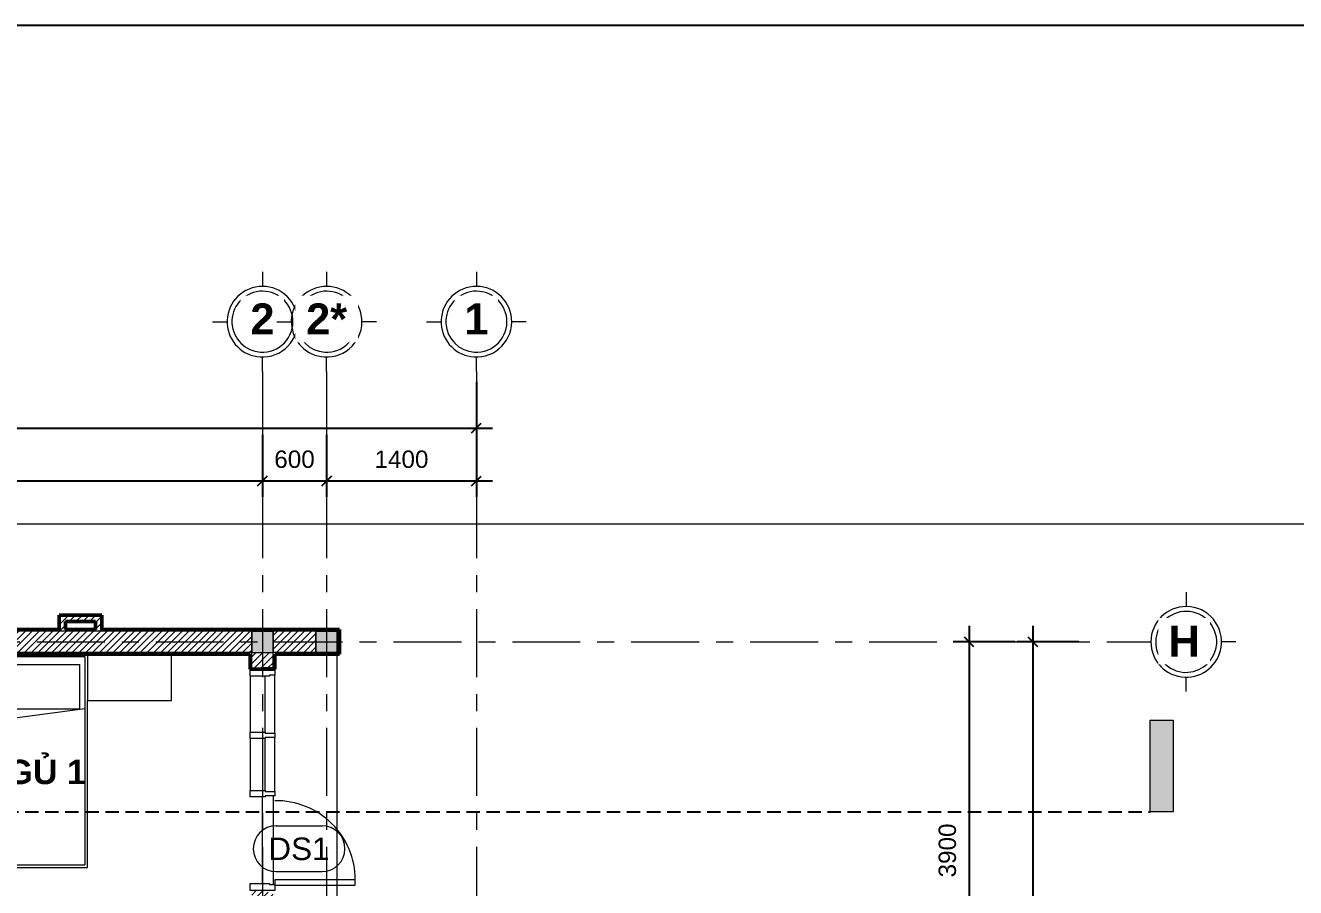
# Model space of a CAD drawing. Header units: millimetres. Extents: x 2164007 to 2324354, y -2513385 to -2308978.
# Drawn here: x 2225246 to 2237119, y -2381420 to -2373359 of the extents above; entities that cross this region are included whole.
import ezdxf

# ---------------------------------------------------------------- set-up
doc = ezdxf.new("R2010")
doc.units = ezdxf.units.MM
for name, pattern in [('DASHED2', [0.375, 0.25, -0.125]), ('Grid Line', [22.225, 12.7, -3.175, 3.175, -3.175]), ('HIDDEN2', [0.1875, 0.125, -0.0625])]:
    doc.linetypes.add(name, pattern=pattern)
doc.layers.add('5', color=5, linetype='Continuous')
doc.layers.add('NETGIONG', color=21, linetype='HIDDEN2')
for name, color, linetype, lineweight in [('A-ANNO-DIMS', 211, 'Continuous', 9), ('A-AREA-IDEN', 2, 'Continuous', 9), ('A-DOOR', 8, 'Continuous', 13), ('A-DOOR-IDEN', 8, 'Continuous', 9), ('A-FLOR', 8, 'Continuous', 13), ('A-WALL', 113, 'Continuous', 20), ('A-WALL-PATT', 8, 'Continuous', 50), ('G-ANNO-SYMB', 111, 'Continuous', 9), ('I-FURN', 8, 'Continuous', 9), ('S-COLS', 52, 'Continuous', 9), ('S-GRID', 8, 'Continuous', 9), ('S-GRID-IDEN', 8, 'Continuous', 9)]:
    doc.layers.add(name, color=color, linetype=linetype, lineweight=lineweight)
doc.styles.add('Arial', font='arial.ttf', dxfattribs={"height": 175.652835})
doc.styles.add('Arial_1', font='arial.ttf', dxfattribs={"height": 162.282934})
doc.styles.add('Arial_B', font='arialbd.ttf', dxfattribs={"height": 190.266788})
doc.styles.add('Arial_B_1', font='arialbd.ttf', dxfattribs={"height": 253.68905})
doc.dimstyles.new('Dim_dai_ca_vu', dxfattribs={"dimscale": 304.8, "dimtxt": 165, "dimasz": 0.292969, "dimexe": 0.492126, "dimexo": 0.0625, "dimgap": 0.393701, "dimtad": 1, "dimdec": 0, "dimzin": 0, "dimdsep": 46, "dimtxsty": 'Arial_1', "dimblk1": 'OBLIQUE', "dimblk2": 'OBLIQUE', "dimsah": 1, "dimcen": 0.09, "dimdle": 0.492126, "dimadec": 0, "dimazin": 0, "dimtfac": 1, "dimtdec": 4, "dimtix": 1, "dimtmove": 0, "dimatfit": 3, "dimfxl": 0.984252, "dimfxlon": 1, "dimtvp": 1, "dimtfill": 1, "dimtolj": 1, "dimtzin": 0, "dimarcsym": 2})
pattern_1 = [(45, (2219476.043, -2391093.63), (-31.8198, 31.8198), [])]

# ---------------------------------------------------------------- blocks, each defined once
blk = doc.blocks.new('Bed 1800X200 - Double 53_ x 74_-355935-TÂ_NG 1')
at = {"layer": 'I-FURN'}
for p, q in [((1239, 766), (-561, 766)), ((-535, 740), (-535, -1209)), ((-535, 740), (1214, 740)), ((1214, 740), (1214, -1209)), ((-485, 664), (-485, 248)), ((-485, 664), (276, 664)), ((276, 664), (276, 248)), ((403, 664), (403, 248)), ((403, 664), (1163, 664)), ((1163, 664), (1163, 248)), ((-561, 328), (-561, -1234)), ((1214, 248), (-535, 20)), ((-485, 248), (276, 248)), ((403, 248), (1163, 248)), ((1239, -1234), (1239, 328)), ((-561, -1234), (1239, -1234)), ((-535, -1209), (1214, -1209))]:
    blk.add_line(p, q, dxfattribs=at)
blk = doc.blocks.new('Furniture 4 - Furniture 3-1054500-TÂ_NG 1')
at = {"layer": 'I-FURN'}
for p, q in [((-12419, 6840), (-12857, 6840)), ((-12857, 6840), (-12857, 6055)), ((-12419, 6055), (-12419, 6840)), ((-12857, 6055), (-12419, 6055))]:
    blk.add_line(p, q, dxfattribs=at)
blk = doc.blocks.new('Cua di la  DS 940X2800 - DS1-1128365-TÂ_NG 1')
at = {"layer": 'A-DOOR'}
for p, q in [((-1035, 115), (-970, 115)), ((-1035, -115), (-1035, 115)), ((-970, 115), (-970, -65)), ((-160, 115), (-100, 115)), ((-160, -25), (-160, 115)), ((-100, 115), (-100, -25)), ((385, 115), (-100, 115)), ((385, 115), (445, 115)), ((385, -25), (385, 115)), ((445, 115), (445, -25)), ((970, 115), (445, 115)), ((970, 115), (1035, 115)), ((970, -65), (970, 115)), ((1035, 115), (1035, -115)), ((-980, -115), (-1035, -115)), ((-980, -65), (-980, -115)), ((-970, -65), (-980, -65)), ((-150, -25), (-160, -25)), ((-150, -115), (-150, -25)), ((-110, -115), (-150, -115)), ((-110, -25), (-110, -115)), ((-100, -25), (-110, -25)), ((-110, -115), (395, -115)), ((-100, -25), (385, -25)), ((395, -25), (385, -25)), ((395, -115), (395, -25)), ((435, -115), (395, -115)), ((435, -25), (435, -115)), ((445, -25), (435, -25)), ((435, -115), (980, -115)), ((445, -25), (970, -25)), ((980, -65), (970, -65)), ((980, -115), (980, -65)), ((1035, -115), (980, -115))]:
    blk.add_line(p, q, dxfattribs=at)
at = {"layer": 'A-DOOR', "lineweight": 20}
for p, q in [((-985, -115), (-985, -867.5)), ((-935, -115), (-980, -115)), ((-935, -867.5), (-935, -115)), ((-985, -867.5), (-935, -867.5))]:
    blk.add_line(p, q, dxfattribs=at)
at = {"layer": 'A-DOOR', "lineweight": 9}
blk.add_line((-935, -115), (-980, -115), dxfattribs=at)
blk.add_arc((-935, -127.5), 740, 270, 0.87025, dxfattribs=at)
blk = doc.blocks.new('Grid - Structural Grid-308830-TÂ_NG 1')
at = {"layer": 'S-GRID-IDEN'}
for p, q in [((0, 5.16875), (0, 3.66875)), ((-5.16875, 0), (-3.66875, 0)), ((5.16875, 0), (3.66875, 0)), ((0, -5.16875), (0, -3.66875))]:
    blk.add_line(p, q, dxfattribs=at)
at = {"layer": 'S-GRID-IDEN', "lineweight": 13}
for start, end in [(86.5905687, 185.4173466), (3.4094313, 86.5905687), (275.4173466, 3.4094313), (185.4173466, 275.4173466)]:
    blk.add_arc((0, 0), 3.66875, start, end, dxfattribs=at)
at = {"layer": 'S-GRID-IDEN'}
for start, end in [(86.5905687, 185.4173466), (3.4094313, 86.5905687), (275.4173466, 3.4094313), (185.4173466, 275.4173466)]:
    blk.add_arc((0, 0), 3.16875, start, end, dxfattribs=at)
blk = doc.blocks.new('Section - 3_32_ x 3_8_-54337-TÂ_NG 1')
at = {"layer": 'G-ANNO-SYMB'}
blk.add_hatch(color=256, dxfattribs=at).paths.add_polyline_path([(0, 9.525), (0, 0), (-2.38125, 0), (-2.38125, 9.525)], flags=0)
for p, q in [((0, 9.525), (-2.38125, 9.525)), ((-2.38125, 9.525), (-2.38125, 0)), ((0, 0), (0, 9.525)), ((-2.38125, 0), (0, 0))]:
    blk.add_line(p, q, dxfattribs=at)
blk = doc.blocks.new('_Oblique')
at = {"color": 0, "linetype": 'ByBlock', "lineweight": -2}
blk.add_line((-0.5, -0.5), (0.5, 0.5), dxfattribs=at)
blk = doc.blocks.new('*D378')
at = {"layer": 'A-ANNO-DIMS', "color": 0, "lineweight": -2}
for p, q in [((2234067, -2378973), (2234067, -2383173)), ((2234498, -2379123), (2233917, -2379123)), ((2234498, -2383023), (2233917, -2383023))]:
    blk.add_line(p, q, dxfattribs=at)
at = {"layer": 'Defpoints', "color": 0}
for p in [(2234517, -2379123), (2234067, -2383023), (2234517, -2383023)]:
    blk.add_point(p, dxfattribs=at)
at = {"layer": 'A-ANNO-DIMS', "color": 0, "lineweight": -2, "xscale": 89.296875, "yscale": 89.296875, "zscale": 89.296875}
for p, rotation in [((2234067, -2379123), 90), ((2234067, -2383023), 270)]:
    blk.add_blockref('_Oblique', p, dxfattribs=dict(at, rotation=rotation))
at = {"layer": 'A-ANNO-DIMS', "color": 0, "insert": (2233864, -2381073), "char_height": 162.3, "attachment_point": 5, "rotation": 90, "style": 'Arial_1', "bg_fill": 3, "box_fill_scale": 1.1, "bg_fill_color": 256, "bg_fill_true_color": 13158600, "bg_fill_transparency": 5111894}
blk.add_mtext('\\A1;3900', dxfattribs=at)
blk = doc.blocks.new('*D382')
at = {"layer": 'A-ANNO-DIMS', "color": 0, "lineweight": -2}
for p, q in [((2234663, -2378973), (2234663, -2395373)), ((2235094, -2379123), (2234513, -2379123)), ((2235094, -2395223), (2234513, -2395223))]:
    blk.add_line(p, q, dxfattribs=at)
at = {"layer": 'Defpoints', "color": 0}
for p in [(2235113, -2379123), (2234663, -2395223), (2235113, -2395223)]:
    blk.add_point(p, dxfattribs=at)
at = {"layer": 'A-ANNO-DIMS', "color": 0, "lineweight": -2, "xscale": 89.296875, "yscale": 89.296875, "zscale": 89.296875}
for p, rotation in [((2234663, -2379123), 90), ((2234663, -2395223), 270)]:
    blk.add_blockref('_Oblique', p, dxfattribs=dict(at, rotation=rotation))
at = {"layer": 'A-ANNO-DIMS', "color": 0, "insert": (2234460, -2387173), "char_height": 162.3, "attachment_point": 5, "rotation": 90, "style": 'Arial_1', "bg_fill": 3, "box_fill_scale": 1.1, "bg_fill_color": 256, "bg_fill_true_color": 13158600, "bg_fill_transparency": 3050200}
blk.add_mtext('\\A1;16100', dxfattribs=at)
blk = doc.blocks.new('*D399')
at = {"layer": 'A-ANNO-DIMS', "color": 0, "lineweight": -2}
for p, q in [((2221761, -2377187), (2221761, -2377768)), ((2227461, -2377187), (2227461, -2377768)), ((2221611, -2377618), (2227611, -2377618))]:
    blk.add_line(p, q, dxfattribs=at)
at = {"layer": 'Defpoints', "color": 0}
for p in [(2221761, -2377168), (2227461, -2377168), (2227461, -2377618)]:
    blk.add_point(p, dxfattribs=at)
at = {"layer": 'A-ANNO-DIMS', "color": 0, "lineweight": -2, "xscale": 89.296875, "yscale": 89.296875, "zscale": 89.296875, "rotation": 180}
blk.add_blockref('_Oblique', (2221761, -2377618), dxfattribs=at)
at = {"layer": 'A-ANNO-DIMS', "color": 0, "lineweight": -2, "xscale": 89.296875, "yscale": 89.296875, "zscale": 89.296875}
blk.add_blockref('_Oblique', (2227461, -2377618), dxfattribs=at)
at = {"layer": 'A-ANNO-DIMS', "color": 0, "insert": (2224611, -2377416), "char_height": 162.3, "attachment_point": 5, "style": 'Arial_1', "bg_fill": 3, "box_fill_scale": 1.1, "bg_fill_color": 256, "bg_fill_true_color": 13158600, "bg_fill_transparency": 1216648}
blk.add_mtext('\\A1;5700', dxfattribs=at)
blk = doc.blocks.new('*D400')
at = {"layer": 'A-ANNO-DIMS', "color": 0, "lineweight": -2}
for p, q in [((2227461, -2377187), (2227461, -2377768)), ((2228061, -2377187), (2228061, -2377768)), ((2227311, -2377618), (2228211, -2377618))]:
    blk.add_line(p, q, dxfattribs=at)
at = {"layer": 'Defpoints', "color": 0}
for p in [(2227461, -2377168), (2228061, -2377168), (2228061, -2377618)]:
    blk.add_point(p, dxfattribs=at)
at = {"layer": 'A-ANNO-DIMS', "color": 0, "lineweight": -2, "xscale": 89.296875, "yscale": 89.296875, "zscale": 89.296875, "rotation": 180}
blk.add_blockref('_Oblique', (2227461, -2377618), dxfattribs=at)
at = {"layer": 'A-ANNO-DIMS', "color": 0, "lineweight": -2, "xscale": 89.296875, "yscale": 89.296875, "zscale": 89.296875}
blk.add_blockref('_Oblique', (2228061, -2377618), dxfattribs=at)
at = {"layer": 'A-ANNO-DIMS', "color": 0, "insert": (2227761, -2377416), "char_height": 162.3, "attachment_point": 5, "style": 'Arial_1', "bg_fill": 3, "box_fill_scale": 1.1, "bg_fill_color": 256, "bg_fill_true_color": 13158600, "bg_fill_transparency": 2872444}
blk.add_mtext('\\A1;600', dxfattribs=at)
blk = doc.blocks.new('*D401')
at = {"layer": 'A-ANNO-DIMS', "color": 0, "lineweight": -2}
for p, q in [((2228061, -2377187), (2228061, -2377768)), ((2229461, -2377187), (2229461, -2377768)), ((2227911, -2377618), (2229611, -2377618))]:
    blk.add_line(p, q, dxfattribs=at)
at = {"layer": 'Defpoints', "color": 0}
for p in [(2228061, -2377168), (2229461, -2377168), (2229461, -2377618)]:
    blk.add_point(p, dxfattribs=at)
at = {"layer": 'A-ANNO-DIMS', "color": 0, "lineweight": -2, "xscale": 89.296875, "yscale": 89.296875, "zscale": 89.296875, "rotation": 180}
blk.add_blockref('_Oblique', (2228061, -2377618), dxfattribs=at)
at = {"layer": 'A-ANNO-DIMS', "color": 0, "lineweight": -2, "xscale": 89.296875, "yscale": 89.296875, "zscale": 89.296875}
blk.add_blockref('_Oblique', (2229461, -2377618), dxfattribs=at)
at = {"layer": 'A-ANNO-DIMS', "color": 0, "insert": (2228761, -2377416), "char_height": 162.3, "attachment_point": 5, "style": 'Arial_1', "bg_fill": 3, "box_fill_scale": 1.1, "bg_fill_color": 256, "bg_fill_true_color": 13158600, "bg_fill_transparency": 2872444}
blk.add_mtext('\\A1;1400', dxfattribs=at)
blk = doc.blocks.new('*D402')
at = {"layer": 'A-ANNO-DIMS', "color": 0, "lineweight": -2}
for p, q in [((2208161, -2376693), (2208161, -2377274)), ((2229461, -2376693), (2229461, -2377274)), ((2208011, -2377124), (2229611, -2377124))]:
    blk.add_line(p, q, dxfattribs=at)
at = {"layer": 'Defpoints', "color": 0}
for p in [(2208161, -2376674), (2229461, -2376674), (2229461, -2377124)]:
    blk.add_point(p, dxfattribs=at)
at = {"layer": 'A-ANNO-DIMS', "color": 0, "lineweight": -2, "xscale": 89.296875, "yscale": 89.296875, "zscale": 89.296875, "rotation": 180}
blk.add_blockref('_Oblique', (2208161, -2377124), dxfattribs=at)
at = {"layer": 'A-ANNO-DIMS', "color": 0, "lineweight": -2, "xscale": 89.296875, "yscale": 89.296875, "zscale": 89.296875}
blk.add_blockref('_Oblique', (2229461, -2377124), dxfattribs=at)
at = {"layer": 'A-ANNO-DIMS', "color": 0, "insert": (2218811, -2376921), "char_height": 162.3, "attachment_point": 5, "style": 'Arial_1', "bg_fill": 3, "box_fill_scale": 1.1, "bg_fill_color": 256, "bg_fill_true_color": 13158600, "bg_fill_transparency": 5253200}
blk.add_mtext('\\A1;21300', dxfattribs=at)
blk = doc.blocks.new('Door Tag - Door Tag-41184-TÂ_NG 1')
at = {"layer": 'A-DOOR-IDEN'}
for p, q in [((-2.38125, 2.38125), (2.38125, 2.38125)), ((-2.38125, -2.38125), (2.38125, -2.38125))]:
    blk.add_line(p, q, dxfattribs=at)
for centre, start, end in [((-2.38125, 0), 90, 270), ((2.38125, 0), 270, 90)]:
    blk.add_arc(centre, 2.38125, start, end, dxfattribs=at)

msp = doc.modelspace()

# ---------------------------------------------------------------- hatches: boundary and pattern name
at = {"layer": 'A-WALL-PATT', "lineweight": 9}
h = msp.add_hatch(dxfattribs=at)
h.set_pattern_fill('FP_1', color=256, style=0, pattern_type=2)
h.set_pattern_definition(pattern_1)
h.paths.add_polyline_path([(2225621.2, -2379022.7), (2225621.2, -2378872.7), (2225561.2, -2378872.7), (2225561.2, -2379022.7)], flags=0)
h = msp.add_hatch(dxfattribs=at)
h.set_pattern_fill('FP_1', color=256, style=0, pattern_type=2)
h.set_pattern_definition(pattern_1)
h.paths.add_polyline_path([(2225901.2, -2378932.7), (2225901.2, -2378872.7), (2225621.2, -2378872.7), (2225621.2, -2378932.7), (2225767.8, -2378932.7)], flags=0)
h = msp.add_hatch(dxfattribs=at)
h.set_pattern_fill('FP_1', color=256, style=0, pattern_type=2)
h.set_pattern_definition(pattern_1)
h.paths.add_polyline_path([(2225961.2, -2379022.7), (2225961.2, -2378872.7), (2225901.2, -2378872.7), (2225901.2, -2379022.7)], flags=0)
h = msp.add_hatch(dxfattribs=at)
h.set_pattern_fill('FP_1', color=256, style=0, pattern_type=2)
h.set_pattern_definition(pattern_1)
h.paths.add_polyline_path([(2227361.2, -2379222.7), (2227361.2, -2379022.7), (2223826.2, -2379022.7), (2223826.2, -2379122.7), (2223811.2, -2379122.7), (2223811.2, -2379222.7), (2227049.8, -2379222.7)], flags=0)
h.paths.add_polyline_path([(2221661.2, -2379222.7), (2221661.2, -2379022.7), (2221526.2, -2379022.7), (2221526.2, -2379122.7), (2221511.2, -2379122.7), (2221511.2, -2379222.7)], flags=0)
h.paths.add_polyline_path([(2217161.2, -2379222.7), (2217161.2, -2379022.7), (2216596.2, -2379022.7), (2216596.2, -2379122.7), (2216581.2, -2379122.7), (2216581.2, -2379222.7), (2216793.9, -2379222.7)], flags=0)
h.paths.add_polyline_path([(2227961.2, -2379222.7), (2227961.2, -2379022.7), (2227561.2, -2379022.7), (2227561.2, -2379222.7), (2227690.8, -2379222.7)], flags=0)
h.paths.add_polyline_path([(2228181.2, -2379222.7), (2228181.2, -2379022.7), (2228161.2, -2379022.7), (2228161.2, -2379222.7)], flags=0)
h.paths.add_polyline_path([(2222511.2, -2379222.7), (2222511.2, -2379122.7), (2222496.2, -2379122.7), (2222496.2, -2379022.7), (2221861.2, -2379022.7), (2221861.2, -2379222.7), (2221921.8, -2379222.7)], flags=0)
h.paths.add_polyline_path([(2220511.2, -2379222.7), (2220511.2, -2379122.7), (2220496.2, -2379122.7), (2220496.2, -2379022.7), (2218996.2, -2379022.7), (2218996.2, -2379122.7), (2218981.2, -2379122.7), (2218981.2, -2379222.7), (2220321.2, -2379222.7)], flags=0)
h.paths.add_polyline_path([(2217581.2, -2379222.7), (2217581.2, -2379122.7), (2217566.2, -2379122.7), (2217566.2, -2379022.7), (2217361.2, -2379022.7), (2217361.2, -2379222.7), (2217434.9, -2379222.7)], flags=0)
h.paths.add_polyline_path([(2215281.2, -2379222.7), (2215281.2, -2379122.7), (2215266.2, -2379122.7), (2215266.2, -2379022.7), (2211361.2, -2379022.7), (2211361.2, -2379222.7), (2215191.4, -2379222.7)], flags=0)
h = msp.add_hatch(dxfattribs=at)
h.set_pattern_fill('FP_1', color=256, style=0, pattern_type=2)
h.set_pattern_definition(pattern_1)
h.paths.add_polyline_path([(2227361.2, -2381722.7), (2227561.2, -2381722.7), (2227561.2, -2381462.7), (2227461.2, -2381462.7), (2227461.2, -2381447.7), (2227361.2, -2381447.7)], flags=0)
h.paths.add_polyline_path([(2227361.2, -2379377.7), (2227461.2, -2379377.7), (2227461.2, -2379362.7), (2227561.2, -2379362.7), (2227561.2, -2379222.7), (2227361.2, -2379222.7), (2227361.2, -2379237.7)], flags=0)
at = {"layer": 'S-COLS'}
for points in [[(2227561.2, -2379222.7), (2227561.2, -2379022.7), (2227361.2, -2379022.7), (2227361.2, -2379222.7)], [(2228161.2, -2379222.7), (2228161.2, -2379022.7), (2227961.2, -2379022.7), (2227961.2, -2379222.7)]]:
    msp.add_hatch(color=256, dxfattribs=at).paths.add_polyline_path(points, flags=0)

# ---------------------------------------------------------------- linework, layer by layer
at = {"layer": 'A-FLOR'}
for p, q in [((2242960.6, -2378022.7), (2210173.5, -2378022.7)), ((2228161.2, -2381507.7), (2228161.2, -2379237.7)), ((2227461.2, -2381382.7), (2227461.2, -2380572.7)), ((2227561.2, -2380562.7), (2227561.2, -2381392.7))]:
    msp.add_line(p, q, dxfattribs=at)
at = {"layer": 'A-WALL', "lineweight": 50}
for p, q in [((2225961.2, -2378872.7), (2225561.2, -2378872.7)), ((2225561.2, -2378872.7), (2225561.2, -2379007.7)), ((2225961.2, -2379007.7), (2225961.2, -2378872.7)), ((2225621.2, -2378932.7), (2225901.2, -2378932.7)), ((2225621.2, -2379007.7), (2225621.2, -2378932.7)), ((2225901.2, -2378932.7), (2225901.2, -2379007.7)), ((2225561.2, -2379007.7), (2223811.2, -2379007.7)), ((2225901.2, -2379007.7), (2225621.2, -2379007.7)), ((2228181.2, -2379007.7), (2225961.2, -2379007.7)), ((2228181.2, -2379237.7), (2228181.2, -2379007.7)), ((2223811.2, -2379237.7), (2227346.2, -2379237.7)), ((2227346.2, -2379237.7), (2227346.2, -2379377.7)), ((2227576.2, -2379237.7), (2228181.2, -2379237.7)), ((2227576.2, -2379377.7), (2227576.2, -2379237.7)), ((2227346.2, -2379377.7), (2227576.2, -2379377.7))]:
    msp.add_line(p, q, dxfattribs=at)
at = {"layer": 'A-WALL', "lineweight": 13}
for p, q in [((2227361.2, -2379022.7), (2223826.2, -2379022.7)), ((2225561.2, -2379007.7), (2225561.2, -2379022.7)), ((2225621.2, -2379007.7), (2225621.2, -2379022.7)), ((2225901.2, -2379007.7), (2225901.2, -2379022.7)), ((2225961.2, -2379007.7), (2225961.2, -2379022.7)), ((2227961.2, -2379022.7), (2227561.2, -2379022.7)), ((2228181.2, -2379022.7), (2228161.2, -2379022.7)), ((2227361.2, -2379222.7), (2223811.2, -2379222.7)), ((2227361.2, -2379377.7), (2227361.2, -2379222.7)), ((2227961.2, -2379222.7), (2227561.2, -2379222.7)), ((2227561.2, -2379362.7), (2227561.2, -2379222.7)), ((2228181.2, -2379222.7), (2228161.2, -2379222.7)), ((2227461.2, -2379362.7), (2227461.2, -2379377.7)), ((2227461.2, -2379362.7), (2227561.2, -2379362.7))]:
    msp.add_line(p, q, dxfattribs=at)
at = {"layer": 'A-WALL'}
for p, q in [((2227361.2, -2379022.7), (2227561.2, -2379022.7)), ((2227361.2, -2379222.7), (2227361.2, -2379022.7)), ((2227561.2, -2379022.7), (2227561.2, -2379222.7)), ((2227961.2, -2379022.7), (2228161.2, -2379022.7)), ((2227961.2, -2379222.7), (2227961.2, -2379022.7)), ((2228161.2, -2379022.7), (2228161.2, -2379222.7)), ((2228161.2, -2379222.7), (2227961.2, -2379222.7))]:
    msp.add_line(p, q, dxfattribs=at)
at = {"layer": 'NETGIONG', "color": 5, "linetype": 'DASHED2', "lineweight": 25, "ltscale": 500}
msp.add_line((2206680.7, -2380710.5), (2235758.4, -2380710.5), dxfattribs=at)
at = {"layer": 'S-COLS'}
for p, q in [((2227561.2, -2379022.7), (2227361.2, -2379022.7)), ((2227361.2, -2379022.7), (2227361.2, -2379222.7)), ((2227561.2, -2379222.7), (2227561.2, -2379022.7)), ((2228161.2, -2379022.7), (2227961.2, -2379022.7)), ((2227961.2, -2379022.7), (2227961.2, -2379222.7)), ((2228161.2, -2379222.7), (2228161.2, -2379022.7)), ((2227361.2, -2379222.7), (2227561.2, -2379222.7)), ((2227961.2, -2379222.7), (2228161.2, -2379222.7))]:
    msp.add_line(p, q, dxfattribs=at)
at = {"layer": 'S-GRID', "linetype": 'Grid Line', "ltscale": 50}
for p, q in [((2227461.2, -2376594.2), (2227461.2, -2397842.2)), ((2228061.2, -2376594.2), (2228061.2, -2397842.2)), ((2229461.2, -2376594.2), (2229461.2, -2397842.2)), ((2206461.2, -2379122.7), (2235631, -2379122.7))]:
    msp.add_line(p, q, dxfattribs=at)

# ---------------------------------------------------------------- block references
at = {"layer": 'A-DOOR', "rotation": 90}
msp.add_blockref('Cua di la  DS 940X2800 - DS1-1128365-TÂ_NG 1', (2227461.2, -2380412.7), dxfattribs=at)
at = {"layer": 'A-DOOR-IDEN', "xscale": 90, "yscale": 90, "zscale": 89.99999999999996}
msp.add_blockref('Door Tag - Door Tag-41184-TÂ_NG 1', (2227803.7, -2381056.6), dxfattribs=at)
at = {"layer": 'G-ANNO-SYMB', "extrusion": (0, 0, -1), "xscale": 90, "yscale": 90, "zscale": 89.99999999999996}
msp.add_blockref('Section - 3_32_ x 3_8_-54337-TÂ_NG 1', (-2235758.4, -2380710.5), dxfattribs=at)
at = {"layer": 'I-FURN'}
msp.add_blockref('Bed 1800X200 - Double 53_ x 74_-355935-TÂ_NG 1', (2224587, -2379998.2), dxfattribs=at)
at = {"layer": 'I-FURN', "rotation": 270}
msp.add_blockref('Furniture 4 - Furniture 3-1054500-TÂ_NG 1', (2219771.3, -2392089.4), dxfattribs=at)
at = {"layer": 'S-GRID-IDEN', "xscale": 90, "yscale": 90, "zscale": 89.99999999999996}
for p, rotation in [((2227461.2, -2376129.1), 180), ((2229461.2, -2376129.1), 180), ((2236096.2, -2379122.7), 270)]:
    msp.add_blockref('Grid - Structural Grid-308830-TÂ_NG 1', p, dxfattribs=dict(at, rotation=rotation))

# ---------------------------------------------------------------- texts
at = {"layer": 'A-AREA-IDEN', "insert": (2225173.8, -2380224.6), "char_height": 228.32, "width": 1431, "attachment_point": 2, "line_spacing_factor": 0.938532, "style": 'Arial_B_1'}
msp.add_mtext('P.NGỦ 1', dxfattribs=at)
at = {"layer": 'A-DOOR-IDEN', "insert": (2227802.7, -2380951.8), "char_height": 210.78, "width": 681.514, "attachment_point": 2, "line_spacing_factor": 0.938532, "style": 'Arial'}
msp.add_mtext('DS1', dxfattribs=at)

# ---------------------------------------------------------------- next in the draw order: texts
at = {"layer": 'S-GRID-IDEN', "char_height": 289.967, "attachment_point": 2, "line_spacing_factor": 0.938532, "style": 'Arial_B', "bg_fill": 3, "box_fill_scale": 1.25, "bg_fill_color": 0, "bg_fill_transparency": 0}
for s, insert, width in [('\\fArial|b1|i0|c163|p34|;2', (2227461.3, -2375958.4), 260.604), ('\\fArial|b1|i0|c163|p34|;1', (2229461.3, -2375958.4), 260.604), ('\\fArial|b1|i0|c163|p34|;H', (2236077.1, -2378970.9), 339.471)]:
    msp.add_mtext(s, dxfattribs=dict(at, insert=insert, width=width))

# ---------------------------------------------------------------- next in the draw order: dimensions: what is measured, and where the dimension line sits
at = {"layer": 'A-ANNO-DIMS'}
dim = msp.add_linear_dim(base=(2227461.2, -2377618.4), p1=(2221761.2, -2377168.4), p2=(2227461.2, -2377168.4), dimstyle='Dim_dai_ca_vu', override={"dimpost": '<>', "dimfxl": 5700}, dxfattribs=at)
dim.commit()
dim.dimension.update_dxf_attribs({"geometry": '*D399', "text_midpoint": (2224611.2, -2377415.5)})
dim = msp.add_linear_dim(base=(2234067.1, -2383022.7), p1=(2234517.1, -2379122.7), p2=(2234517.1, -2383022.7), angle=90, dimstyle='Dim_dai_ca_vu', override={"dimpost": '<>', "dimfxl": 3900}, dxfattribs=at)
dim.commit()
dim.dimension.update_dxf_attribs({"geometry": '*D378', "text_midpoint": (2233864.2, -2381072.7)})

# ---------------------------------------------------------------- next in the draw order: block references
at = {"layer": 'S-GRID-IDEN', "xscale": 90, "yscale": 90, "zscale": 89.99999999999996, "rotation": 180}
msp.add_blockref('Grid - Structural Grid-308830-TÂ_NG 1', (2228061.2, -2376129.1), dxfattribs=at)

# ---------------------------------------------------------------- next in the draw order: dimensions: what is measured, and where the dimension line sits
at = {"layer": 'A-ANNO-DIMS'}
dim = msp.add_linear_dim(base=(2228061.2, -2377618.4), p1=(2227461.2, -2377168.4), p2=(2228061.2, -2377168.4), dimstyle='Dim_dai_ca_vu', override={"dimpost": '<>', "dimfxl": 600}, dxfattribs=at)
dim.commit()
dim.dimension.update_dxf_attribs({"geometry": '*D400', "text_midpoint": (2227761.2, -2377415.5)})
dim = msp.add_linear_dim(base=(2234663.4, -2395222.7), p1=(2235113.4, -2379122.7), p2=(2235113.4, -2395222.7), angle=90, dimstyle='Dim_dai_ca_vu', override={"dimpost": '<>', "dimfxl": 16100}, dxfattribs=at)
dim.commit()
dim.dimension.update_dxf_attribs({"geometry": '*D382', "text_midpoint": (2234460.5, -2387172.7)})

# ---------------------------------------------------------------- next in the draw order: texts
at = {"layer": 'S-GRID-IDEN', "insert": (2228061.3, -2375958.4), "char_height": 289.97, "width": 442.341, "attachment_point": 2, "line_spacing_factor": 0.938532, "style": 'Arial_B', "bg_fill": 3, "box_fill_scale": 1.25, "bg_fill_color": 0, "bg_fill_transparency": 0}
msp.add_mtext('2*', dxfattribs=at)

# ---------------------------------------------------------------- next in the draw order: dimensions: what is measured, and where the dimension line sits
at = {"layer": 'A-ANNO-DIMS'}
dim = msp.add_linear_dim(base=(2229461.2, -2377618.4), p1=(2228061.2, -2377168.4), p2=(2229461.2, -2377168.4), dimstyle='Dim_dai_ca_vu', override={"dimpost": '<>', "dimfxl": 1400}, dxfattribs=at)
dim.commit()
dim.dimension.update_dxf_attribs({"geometry": '*D401', "text_midpoint": (2228761.2, -2377415.5)})

# ---------------------------------------------------------------- next in the draw order: dimensions: what is measured, and where the dimension line sits
dim = msp.add_linear_dim(base=(2229461.2, -2377123.5), p1=(2208161.2, -2376673.5), p2=(2229461.2, -2376673.5), dimstyle='Dim_dai_ca_vu', override={"dimpost": '<>', "dimfxl": 21300}, dxfattribs=at)
dim.commit()
dim.dimension.update_dxf_attribs({"geometry": '*D402', "text_midpoint": (2218811.2, -2376920.6)})

# ---------------------------------------------------------------- next in the draw order: linework, layer by layer
at = {"layer": '5'}
msp.add_lwpolyline([(2202264, -2402137.3), (2242960.6, -2402137.3), (2242960.6, -2373359), (2202264, -2373359)], close=True, dxfattribs=at)

doc.saveas('drawing.dxf')
